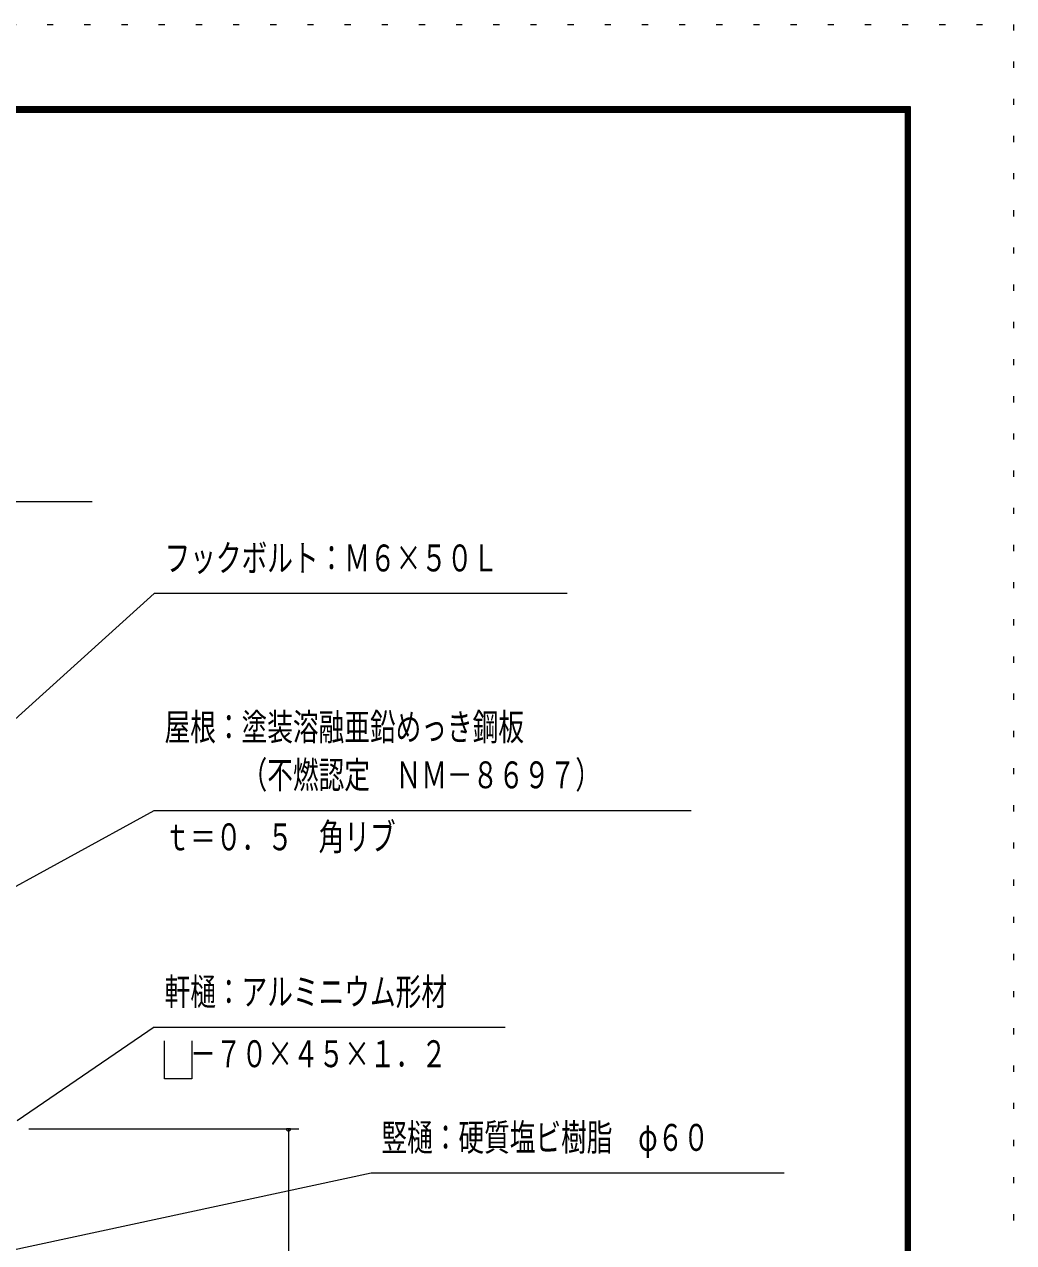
# Model space of a CAD drawing. Units: millimetres, scale not verified. Extents: x -26654 to 26660, y -10500 to 10500.
# Drawn here: x 21870 to 26660, y 4602 to 10500 of the extents above; entities that cross this region are included whole.
import ezdxf
from ezdxf.enums import TextEntityAlignment as Align

# ---------------------------------------------------------------- set-up
doc = ezdxf.new("R2010")
doc.units = ezdxf.units.MM
doc.header["$LTSCALE"] = 60
doc.linetypes.add('USER4', pattern=[3, 0.5, -2.5])
for name, color, linetype, lineweight in [('0-A_2-52DIM', 3, 'Continuous', 18), ('0-C_F-F1PAPER', 5, 'Continuous', 18), ('0-D_F-E_J_ADD', 5, 'USER4', 18)]:
    doc.layers.add(name, color=color, linetype=linetype, lineweight=lineweight)
doc.styles.add('ＭＳ ゴシック', font='')
doc.styles.get('ＭＳ ゴシック').set_extended_font_data('MS Gothic')

msp = doc.modelspace()

# ---------------------------------------------------------------- linework, layer by layer
at = {"layer": '0-A_2-52DIM'}
for p, q in [((20048.87, 8189.93), (22198.87, 8189.93)), ((22498.87, 7744.93), (20787.8, 6199.55)), ((24498.87, 7744.93), (22498.87, 7744.93)), ((22498.87, 5644.93), (21834.93, 5192.54)), ((22498.87, 5644.93), (24198.87, 5644.93)), ((22548.87, 5394.93), (22548.87, 5578.88)), ((21891.11, 5152.53), (23198.87, 5152.53)), ((23158.87, 5152.53), (23138.87, 5152.53)), ((23148.87, 5152.53), (23148.87, 344.93))]:
    msp.add_line(p, q, dxfattribs=at)
for points in [[(21242.57, 6006.15), (22498.87, 6694.93), (25098.87, 6694.93)], [(22680.51, 5578.88), (22680.51, 5394.93), (22548.87, 5394.93)], [(21491.36, 4497.62), (23548.87, 4939.94), (25548.87, 4939.94)]]:
    msp.add_lwpolyline(points, dxfattribs=at)
msp.add_arc((23148.87, 5152.53), 10, 180, 0, dxfattribs=at)
at = {"layer": '0-C_F-F1PAPER'}
for points in [[(26160.28, -10000), (26160.28, 10100), (-2539.72, 10100), (-2539.72, -10000)], [(26157.78, -9997.5), (26157.78, 10097.5), (-2537.22, 10097.5), (-2537.22, -9997.5)], [(26155.28, -9995), (-2534.72, -9995), (-2534.72, 10095), (26155.28, 10095)], [(26152.78, -9992.5), (26152.78, 10092.5), (-2532.22, 10092.5), (-2532.22, -9992.5)], [(26150.28, -9990), (-2529.72, -9990), (-2529.72, 10090), (26150.28, 10090)], [(26147.78, -9987.5), (26147.78, 10087.5), (-2527.22, 10087.5), (-2527.22, -9987.5)], [(26145.28, -9985), (-2524.72, -9985), (-2524.72, 10085), (26145.28, 10085)], [(26142.78, -9982.5), (26142.78, 10082.5), (-2522.22, 10082.5), (-2522.22, -9982.5)], [(26140.28, -9980), (26140.28, 10080), (-2519.72, 10080), (-2519.72, -9980)], [(26137.78, -9977.5), (26137.78, 10077.5), (-2517.22, 10077.5), (-2517.22, -9977.5)], [(26135.28, -9975), (-2514.72, -9975), (-2514.72, 10075), (26135.28, 10075)]]:
    msp.add_lwpolyline(points, close=True, dxfattribs=at)
at = {"layer": '0-D_F-E_J_ADD'}
msp.add_lwpolyline([(26660.28, -10500), (-3039.72, -10500), (-3039.72, 10500), (26660.28, 10500)], close=True, dxfattribs=at)

# ---------------------------------------------------------------- texts
at = {"layer": '0-A_2-52DIM', "color": 7, "style": 'ＭＳ ゴシック', "width": 0.7}
for s, p in [('フックボルト：Ｍ６×５０Ｌ', (22548.87, 7812.7)), ('屋根：塗装溶融亜鉛めっき鋼板', (22548.87, 6994.61)), ('\u3000\u3000\u3000（不燃認定\u3000ＮＭ－８６９７）', (22548.87, 6762.7)), ('ｔ＝０．５\u3000角リブ', (22548.87, 6462.69)), ('軒樋：アルミニウム形材', (22548.87, 5712.7)), ('\u3000－７０×４５×１．２', (22548.87, 5412.7)), ('竪樋：硬質塩ビ樹脂\u3000φ６０', (23598.87, 5007.71))]:
    msp.add_text(s, height=130.2, dxfattribs=at).set_placement(p, align=Align.BOTTOM_LEFT)

doc.saveas('drawing.dxf')
